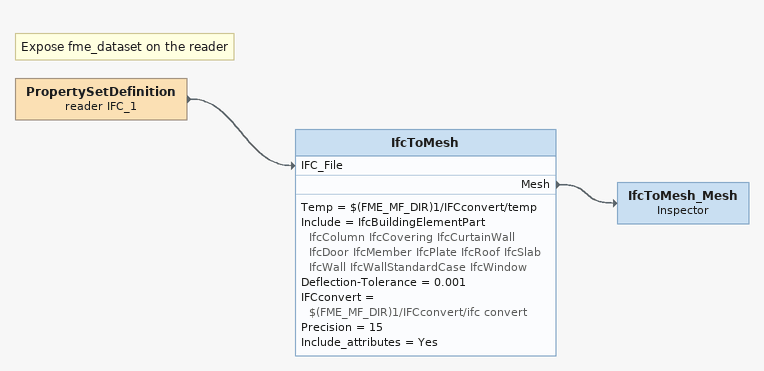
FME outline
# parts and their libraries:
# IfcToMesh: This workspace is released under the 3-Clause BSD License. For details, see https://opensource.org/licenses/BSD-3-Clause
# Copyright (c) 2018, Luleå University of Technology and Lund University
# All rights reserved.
Note: Expose fme_dataset on the reader
PropertySetDefinition (reader IFC_1)
    -> IfcToMesh [IFC_File]
IfcToMesh
    Temp = $(FME_MF_DIR)1/IFCconvert/temp
    Include = IfcBuildingElementPart IfcColumn IfcCovering IfcCurtainWall IfcDoor IfcMember IfcPlate IfcRoof IfcSlab IfcWall IfcWallStandardCase IfcWindow
    Deflection-Tolerance = 0.001
    IFCconvert = $(FME_MF_DIR)1/IFCconvert/ifc convert
    Precision = 15
    Include_attributes = Yes
    Mesh -> IfcToMesh_Mesh
IfcToMesh_Mesh: Inspector
